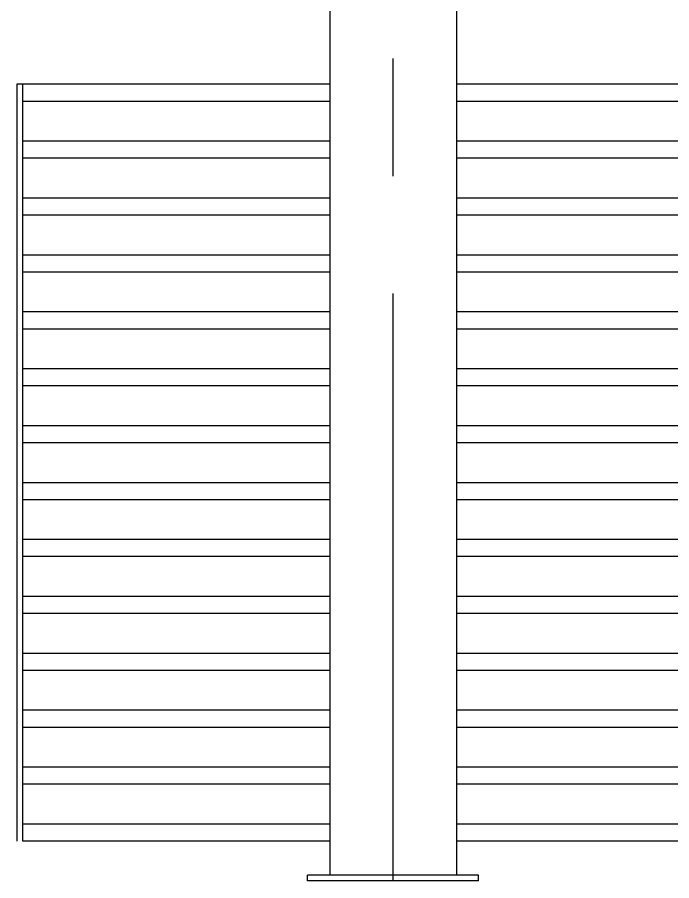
# Model space of a CAD drawing. Header units: millimetres. Extents: x 35720 to 50764, y -47170 to -36532.
# Drawn here: x 37999 to 38459, y -43415 to -42808 of the extents above; entities that cross this region are included whole.
import ezdxf

# ---------------------------------------------------------------- set-up
doc = ezdxf.new("R2010")
doc.units = ezdxf.units.MM
doc.header["$LTSCALE"] = 13
doc.linetypes.add('CENTER', pattern=[50.8, 31.75, -6.35, 6.35, -6.35])
doc.layers.get('0').update_dxf_attribs({"color": 1, "linetype": 'CENTER'})
for name, color, linetype in [('01', 7, 'Continuous'), ('cen', 1, 'CENTER'), ('DIM', 4, 'Continuous')]:
    doc.layers.add(name, color=color, linetype=linetype)

# ---------------------------------------------------------------- blocks, each defined once
blk = doc.blocks.new('201304341230.')
at = {"color": 3}
for p, q in [((53829.49, -34505.75), (53949.49, -34505.75)), ((53829.49, -34505.75), (53829.49, -34509.75)), ((53844.99, -34505.75), (53933.99, -34505.75)), ((53949.49, -34505.75), (53949.49, -34509.75)), ((53829.49, -34509.75), (53949.49, -34509.75)), ((53844.99, -34533.75), (53629.49, -34533.75)), ((54149.49, -34533.75), (53933.99, -34533.75)), ((53844.99, -34545.75), (53629.49, -34545.75)), ((54149.49, -34545.75), (53933.99, -34545.75)), ((53844.99, -34573.75), (53629.49, -34573.75)), ((54149.49, -34573.75), (53933.99, -34573.75)), ((53844.99, -34585.75), (53629.49, -34585.75)), ((54149.49, -34585.75), (53933.99, -34585.75)), ((53844.99, -34613.75), (53629.49, -34613.75)), ((54149.49, -34613.75), (53933.99, -34613.75)), ((53844.99, -34625.75), (53629.49, -34625.75)), ((54149.49, -34625.75), (53933.99, -34625.75)), ((53844.99, -34653.75), (53629.49, -34653.75)), ((54149.49, -34653.75), (53933.99, -34653.75)), ((53844.99, -34665.75), (53629.49, -34665.75)), ((54149.49, -34665.75), (53933.99, -34665.75)), ((53844.99, -34693.75), (53629.49, -34693.75)), ((54149.49, -34693.75), (53933.99, -34693.75)), ((53844.99, -34705.75), (53629.49, -34705.75)), ((54149.49, -34705.75), (53933.99, -34705.75)), ((53844.99, -34733.75), (53629.49, -34733.75)), ((54149.49, -34733.75), (53933.99, -34733.75)), ((53844.99, -34745.75), (53629.49, -34745.75)), ((54149.49, -34745.75), (53933.99, -34745.75)), ((53844.99, -34773.75), (53629.49, -34773.75)), ((54149.49, -34773.75), (53933.99, -34773.75)), ((53844.99, -34785.75), (53629.49, -34785.75)), ((54149.49, -34785.75), (53933.99, -34785.75)), ((53844.99, -34813.75), (53629.49, -34813.75)), ((54149.49, -34813.75), (53933.99, -34813.75)), ((53844.99, -34825.75), (53629.49, -34825.75)), ((54149.49, -34825.75), (53933.99, -34825.75)), ((53844.99, -34853.75), (53629.49, -34853.75)), ((54149.49, -34853.75), (53933.99, -34853.75)), ((53844.99, -34865.75), (53629.49, -34865.75)), ((54149.49, -34865.75), (53933.99, -34865.75)), ((53844.99, -34893.75), (53629.49, -34893.75)), ((54149.49, -34893.75), (53933.99, -34893.75)), ((53844.99, -34905.75), (53629.49, -34905.75)), ((54149.49, -34905.75), (53933.99, -34905.75)), ((53844.99, -34933.75), (53629.49, -34933.75)), ((54149.49, -34933.75), (53933.99, -34933.75)), ((53844.99, -34945.75), (53629.49, -34945.75)), ((54149.49, -34945.75), (53933.99, -34945.75)), ((53844.99, -34973.75), (53629.49, -34973.75)), ((54149.49, -34973.75), (53933.99, -34973.75)), ((53844.99, -34985.75), (53629.49, -34985.75)), ((54149.49, -34985.75), (53933.99, -34985.75)), ((53844.99, -35013.75), (53629.49, -35013.75)), ((54149.49, -35013.75), (53933.99, -35013.75)), ((53844.99, -35025.75), (53629.49, -35025.75)), ((54149.49, -35025.75), (53933.99, -35025.75)), ((53844.99, -35053.75), (53629.49, -35053.75)), ((54149.49, -35053.75), (53933.99, -35053.75)), ((53844.99, -35065.75), (53625.49, -35065.75)), ((54153.49, -35065.75), (53933.99, -35065.75))]:
    blk.add_line(p, q, dxfattribs=at)
at = {"color": 3, "linetype": 'ByBlock'}
for p, q in [((53844.99, -35123.75), (53844.99, -34509.75)), ((53933.99, -35123.75), (53933.99, -34509.75)), ((54149.49, -34533.6), (54149.49, -35065.75)), ((54153.49, -34533.6), (54153.49, -35065.75))]:
    blk.add_line(p, q, dxfattribs=at)
at = {"layer": '01', "color": 0, "ltscale": 38.869873}
blk.add_line((53933.99, -35065.75), (53933.99, -35053.75), dxfattribs=at)
at = {"layer": 'cen', "color": 1}
blk.add_line((53889.49, -34505.75), (53889.49, -35273.75), dxfattribs=at)

msp = doc.modelspace()

# ---------------------------------------------------------------- block references
at = {"layer": 'DIM', "color": 2, "rotation": 180}
msp.add_blockref('201304341230.', (92152.419, -77920.313), dxfattribs=at)

doc.saveas('drawing.dxf')
